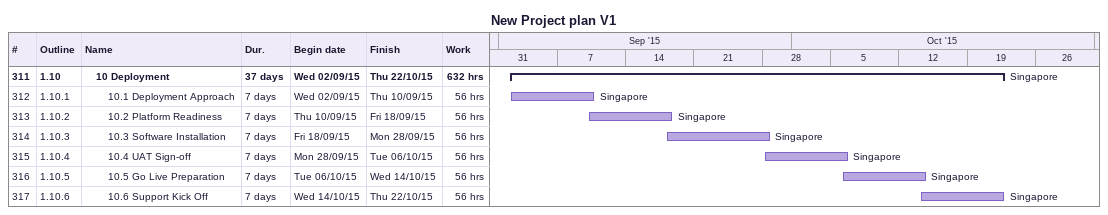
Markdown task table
New Project plan V1

| ID | WBS | Task | Duration | Start | Finish | Resources | Work (h) |
|---|---|---|---|---|---|---|---|
| 311 | 1.10 | **10 Deployment** | 37d | 2015-09-02 | 2015-10-22 | Singapore | 632 |
| 312 | 1.10.1 | 10.1 Deployment Approach | 7d | 2015-09-02 | 2015-09-10 | Singapore | 56 |
| 313 | 1.10.2 | 10.2 Platform Readiness | 7d | 2015-09-10 | 2015-09-18 | Singapore | 56 |
| 314 | 1.10.3 | 10.3 Software Installation | 7d | 2015-09-18 | 2015-09-28 | Singapore | 56 |
| 315 | 1.10.4 | 10.4 UAT Sign-off | 7d | 2015-09-28 | 2015-10-06 | Singapore | 56 |
| 316 | 1.10.5 | 10.5 Go Live Preparation | 7d | 2015-10-06 | 2015-10-14 | Singapore | 56 |
| 317 | 1.10.6 | 10.6 Support Kick Off | 7d | 2015-10-14 | 2015-10-22 | Singapore | 56 |
